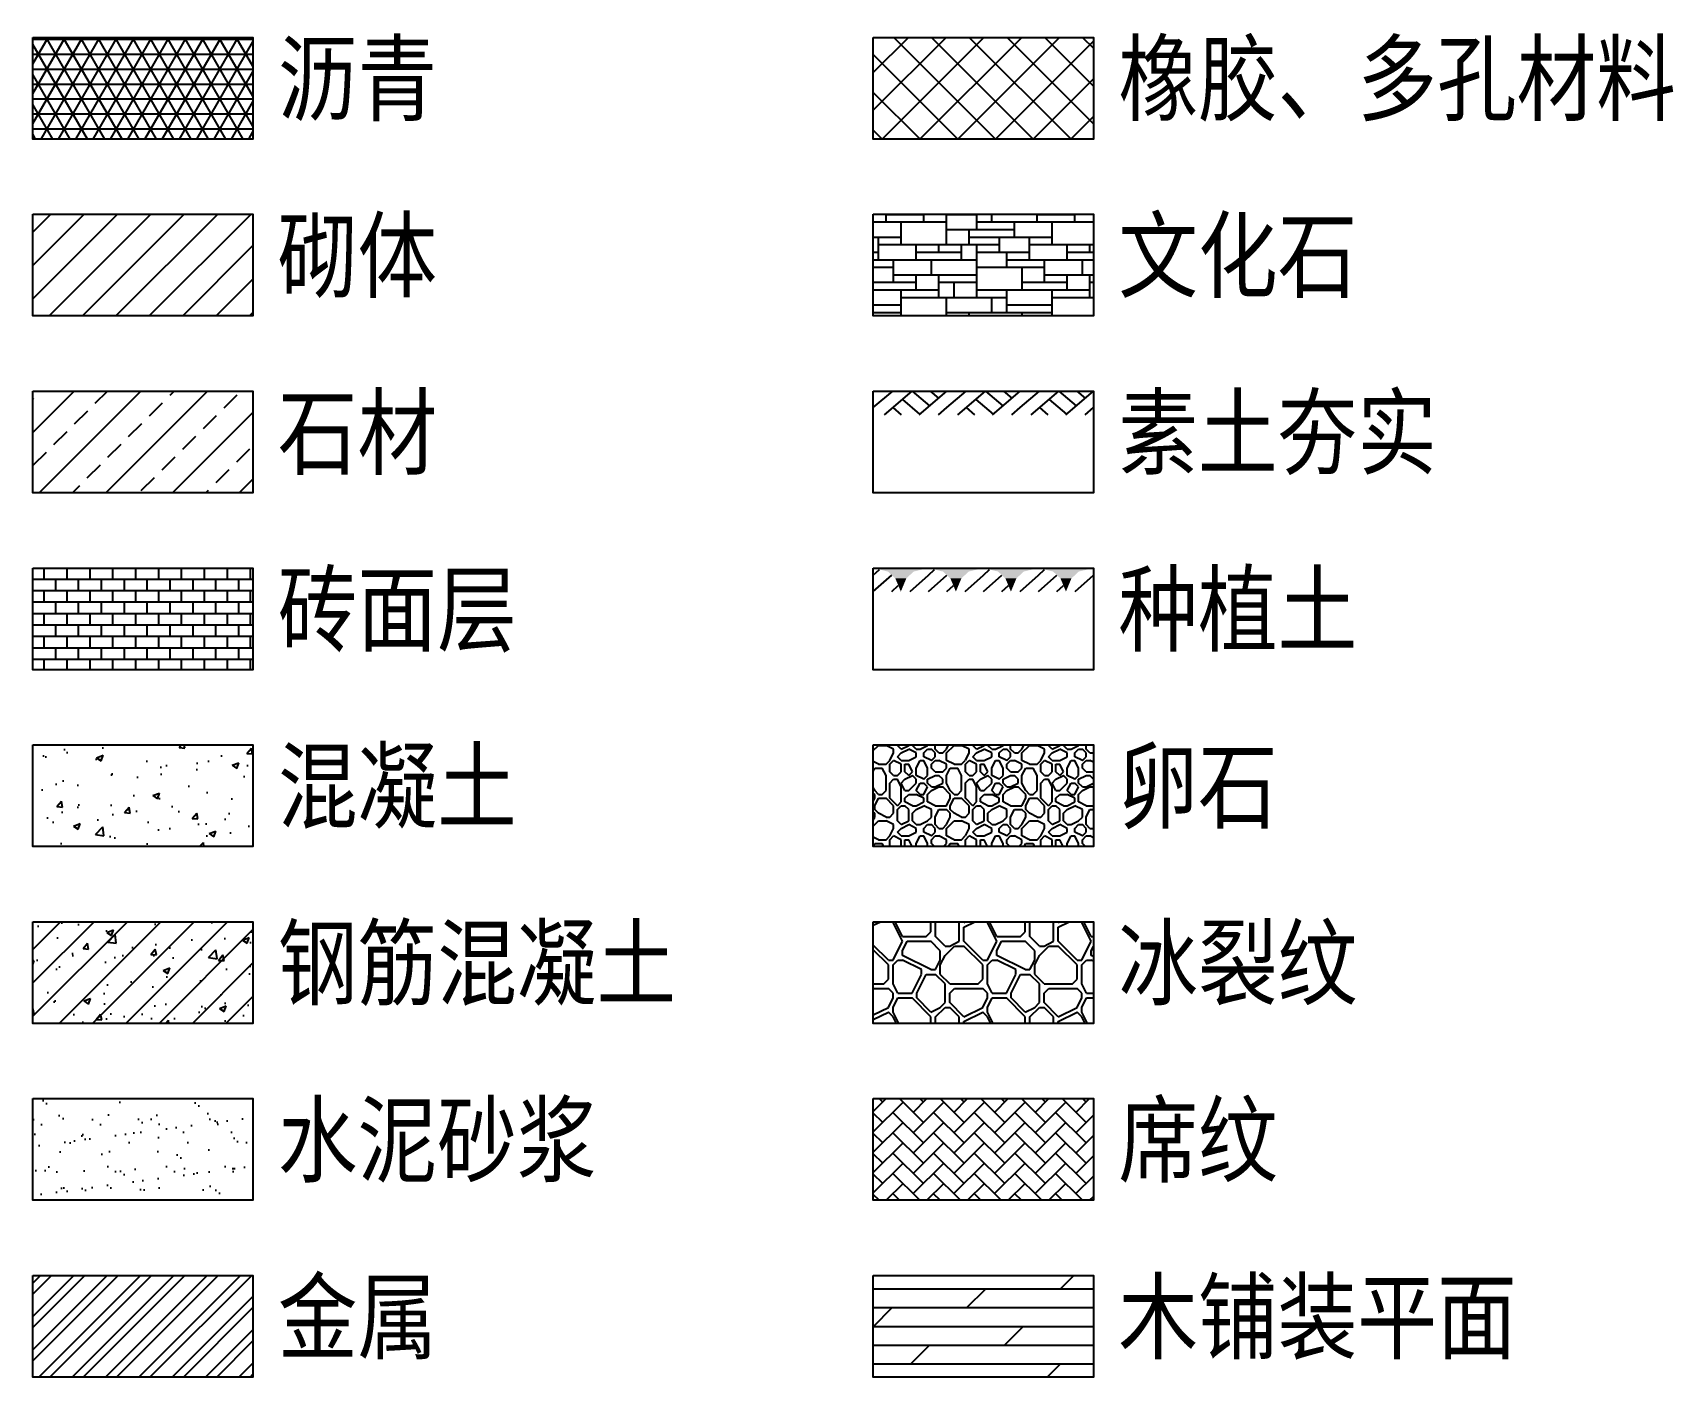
# Model space of a CAD drawing. Header units: millimetres. Extents: x -2430464 to 225692, y -180 to 1805330.
# Drawn here: x -1390669 to -1385557, y 1520305 to 1524496 of the extents above; entities that cross this region are included whole.
import ezdxf

# ---------------------------------------------------------------- set-up
doc = ezdxf.new("R2010")
doc.units = ezdxf.units.MM
doc.header["$LTSCALE"] = 1000
doc.layers.get('0').update_dxf_attribs({"linetype": 'CONTINUOUS'})
doc.layers.add('L-Hatch', color=8, linetype='CONTINUOUS')
doc.layers.add('PUB_TEXT', color=7, linetype='CONTINUOUS')
doc.styles.get("Standard").update_dxf_attribs({"font": 'tssdeng.shx', "width": 0.7, "bigfont": 'hztxt.shx'})

# ---------------------------------------------------------------- blocks, each defined once
blk = doc.blocks.new('$LinePat$素土夯实')
at = {"color": 0}
for p, q in [((0, -210), (210, 0)), ((120, -300), (420, 0)), ((420, 0), (608, -188)), ((495, -300), (795, 0)), ((615, 0), (705, -90)), ((315, -105), (502, -293)), ((210, -210), (300, -300)), ((705, -300), (795, -210))]:
    blk.add_line(p, q, dxfattribs=at)
blk = doc.blocks.new('$LinePat$自然土壤')
at = {"color": 0}
for p, q in [((0, -90), (71, -19)), ((0, -300), (211, -89)), ((420, -300), (630, -90)), ((210, -300), (286, -224))]:
    blk.add_line(p, q, dxfattribs=at)
for points in [[(0, 0), (630, 0), (168, -45), (462, -45)], [(168, -45), (462, -45), (252, -132), (378, -132)], [(252, -132), (378, -132), (315, -300)]]:
    blk.add_solid(points, dxfattribs=at)

msp = doc.modelspace()

# ---------------------------------------------------------------- hatches: boundary and pattern name
at = {"layer": 'L-Hatch'}
h = msp.add_hatch(dxfattribs=at)
h.set_pattern_fill('NET3', color=256, scale=14.705882, style=0)
h.set_pattern_definition([(0, (-1423620.193, 1486376.59), (0, 46.691176), []), (60, (-1423620.193, 1486376.59), (-40.435745, 23.34559), []), (120, (-1423620.193, 1486376.59), (-40.435745, -23.34559), [])])
h.paths.add_polyline_path([(-1390668.84, 1524482.04), (-1390668.84, 1524165.06), (-1389982.71, 1524165.06), (-1389982.71, 1524482.04)])
h = msp.add_hatch(dxfattribs=at)
h.set_pattern_fill('多孔材料', color=256, scale=29.411765, style=0)
h.set_pattern_definition([(45, (-1390021.59, 1524165.056), (-58.8236, 58.8236), []), (135, (-1390021.59, 1524165.056), (-58.8236, -58.8236), [])])
h.paths.add_polyline_path([(-1388049.35, 1524482.04), (-1388049.35, 1524165.06), (-1387363.22, 1524165.06), (-1387363.22, 1524482.04)])
h = msp.add_hatch(dxfattribs=at)
h.set_pattern_fill('普通砖', color=256, scale=29.411765, style=0)
h.set_pattern_definition([(45, (-1390668.845, 1523666.354), (-51.993, 51.993), [])])
h.paths.add_polyline_path([(-1390668.84, 1523930.54), (-1390668.84, 1523613.56), (-1389982.71, 1523613.56), (-1389982.71, 1523930.54)])
h = msp.add_hatch(dxfattribs=at)
h.set_pattern_fill('文化石01', color=256, scale=29.411765, style=0)
h.set_pattern_definition([(0, (-1390080.4, 1524165.06), (0, 470.59), [352.94, -117.65]), (0, (-1390080.4, 1524188.6), (0, 470.59), [-141.176, 141.176, -70.588, 117.647]), (0, (-1390080.4, 1524212.1), (0, 470.59), [-211.765, 258.824]), (0, (-1390080.4, 1524235.64), (0, 470.59), [211.765, -258.824]), (0, (-1390080.4, 1524259.17), (0, 470.59), [-94.12, 376.47]), (0, (-1390080.4, 1524282.7), (0, 470.59), [164.706, -117.647, 141.176, -47.06]), (0, (-1389915.7, 1524306.23), (0, 470.59), [376.47, -94.12]), (0, (-1390103.94, 1524329.76), (0, 470.59), [258.824, -211.765]), (0, (-1390174.53, 1524353.3), (0, 470.59), [211.765, -258.824]), (0, (-1390080.4, 1524376.8), (0, 470.59), [376.47, -94.12]), (0, (-1390080.4, 1524400.35), (0, 470.59), [-188.235, 117.647, -70.588, 94.118]), (0, (-1389845.1, 1524423.9), (0, 470.59), [282.35, -188.235]), (0, (-1390033.35, 1524447.4), (0, 470.59), [188.235, -94.118, 70.588, -117.647]), (0, (-1389939.24, 1524470.94), (0, 470.59), [188.235, -70.588, 117.647, -94.118]), (0, (-1389751, 1524494.47), (0, 470.59), [282.35, -188.235]), (0, (-1389939.24, 1524518), (0, 470.59), [188.235, -282.35]), (0, (-1389845.1, 1524541.53), (0, 470.59), [211.765, -258.82]), (0, (-1389845.1, 1524565.06), (0, 470.59), [-141.18, 329.41]), (0, (-1389986.3, 1524588.6), (0, 470.59), [141.176, -329.41]), (0, (-1389845.1, 1524612.1), (0, 470.59), [329.41, -141.176]), (90, (-1390080.4, 1524353.3), (-470.59, 3e-14), [70.588, -188.235, 164.706, -47.06]), (90, (-1390033.35, 1524376.8), (-470.59, 3e-14), [117.647, -70.588, 47.06, -235.294]), (90, (-1390009.83, 1524282.7), (-470.59, 3e-14), [47.06, -423.53]), (90, (-1389986.3, 1524235.64), (-470.59, 3e-14), [47.06, -282.353, 70.588, -70.588]), (90, (-1389962.77, 1524329.76), (-470.59, 3e-14), [47.06, -423.53]), (90, (-1389939.24, 1524165.06), (-470.59, 3e-14), [70.59, -211.765, 117.647, -70.59]), (90, (-1389915.7, 1524259.17), (-470.59, 3e-14), [70.59, -400]), (90, (-1389892.2, 1524376.8), (-470.59, 3e-14), [70.59, -23.53, 47.06, -329.41]), (90, (-1389868.65, 1524188.6), (-470.59, 3e-14), [70.59, -400]), (90, (-1389845.1, 1524306.23), (-470.59, 3e-14), [70.588, -23.53, 70.588, -47.06, 117.647, -141.176]), (90, (-1389798.06, 1524306.23), (-470.59, 3e-14), [-329.41, 47.06, -47.06, 47.06]), (90, (-1389774.53, 1524376.8), (-470.59, 3e-14), [47.06, -423.53]), (90, (-1389751, 1524212.1), (-470.59, 3e-14), [47.06, -164.706, 117.647, -141.176]), (90, (-1389727.47, 1524282.7), (-470.59, 3e-14), [23.53, -305.882, 70.59, -70.59]), (90, (-1389703.94, 1524306.23), (-470.59, 3e-14), [117.647, -117.647, 70.59, -164.706]), (90, (-1389680.4, 1524423.9), (-470.59, 3e-14), [70.59, -117.647, 47.06, -235.294]), (90, (-1389656.9, 1524259.17), (-470.59, 3e-14), [47.06, -423.53]), (90, (-1389633.35, 1524306.23), (-470.59, 3e-14), [47.06, -141.176, 70.59, -211.765])])
h.paths.add_polyline_path([(-1388049.35, 1523930.54), (-1388049.35, 1523613.56), (-1387363.22, 1523613.56), (-1387363.22, 1523930.54)])
h = msp.add_hatch(dxfattribs=at)
h.set_pattern_fill('天然石材', color=256, scale=29.411765, style=0)
h.set_pattern_definition([(45, (-1390668.84, 1523666.35), (-103.986, 103.986), []), (45, (-1390617.7, 1523613.56), (-103.986, 103.986), [58.05, -33.171])])
h.paths.add_polyline_path([(-1390668.84, 1523379.04), (-1390668.84, 1523062.06), (-1389982.71, 1523062.06), (-1389982.71, 1523379.04)])
h = msp.add_hatch(dxfattribs=at)
h.set_pattern_fill('AR-B816', color=256, scale=29.411765, style=0)
h.set_pattern_definition([(0, (-1390668.845, 1523613.557), (0, 35.6795), []), (90, (-1390668.845, 1523613.557), (-35.6795, 35.6795), [35.6795, -35.6795])])
h.paths.add_polyline_path([(-1390668.84, 1522827.54), (-1390668.84, 1522510.56), (-1389982.71, 1522510.56), (-1389982.71, 1522827.54)])
h = msp.add_hatch(dxfattribs=at)
h.set_pattern_fill('混凝土', color=256, scale=29.411765, style=0)
h.set_pattern_definition([(50, (-1390668.84, 1523613.56), (210.959, -18.457), [22.059, -242.647]), (355, (-1390668.84, 1523613.56), (-40.81, 221.233), [17.647, -194.118]), (100.451, (-1390651.27, 1523612.02), (170.15, 202.776), [18.747, -206.218]), (46.184, (-1390668.84, 1523672.38), (313.894, -48.682), [33.09, -363.97]), (96.636, (-1390642.7, 1523668.32), (274.9, 286.505), [28.12, -309.327]), (351.184, (-1390668.84, 1523672.38), (274.9, 286.505), [26.47, -291.176]), (21, (-1390639.43, 1523657.67), (175.561, -118.417), [22.059, -242.647]), (326, (-1390639.43, 1523657.67), (71.563, 213.28), [17.647, -194.118]), (71.451, (-1390624.8, 1523647.8), (247.124, 94.862), [18.747, -206.218]), (37.5, (-1390668.845, 1523613.56), (3.5764, 97.91), [0, -191.765, 0, -197.059, 0, -194.853]), (7.5, (-1390668.84, 1523613.56), (77.3734, 116.0034), [0, -112.353, 0, -187.353, 0, -74.265]), (327.5, (-1390734.43, 1523613.56), (157.0066, -6.6338), [0, -73.5294, 0, -229.412, 0, -304.412]), (317.5, (-1390763.84, 1523613.56), (171.525, 29.443), [0, -95.588, 0, -152.353, 0, -216.1765])])
h.paths.add_polyline_path([(-1390668.84, 1522276.05), (-1390668.84, 1521959.06), (-1389982.71, 1521959.06), (-1389982.71, 1522276.05)])
h = msp.add_hatch(dxfattribs=at)
h.set_pattern_fill('砾石铺砌', color=256, scale=29.411765, style=0)
h.set_pattern_definition([(0, (-1390080.41, 1524109.67), (235.294, 235.294), [23.5294, -35.294, 11.7647, -35.294, 11.7647, -117.647]), (0, (-1389962.77, 1524133.2), (235.294, 235.294), [11.765, -223.53]), (0, (-1390033.35, 1524144.96), (235.294, 235.294), [11.765, -23.5294, 11.765, -188.235]), (0, (-1389915.7, 1524156.73), (235.294, 235.294), [23.53, -211.765]), (0, (-1389892.18, 1524168.5), (235.294, 235.294), [11.765, -223.53]), (0, (-1389962.77, 1524192.02), (235.294, 235.294), [23.53, -211.765]), (0, (-1390080.41, 1524203.78), (235.294, 235.294), [11.7647, -23.5294, 11.7647, -58.8235, 35.294, -94.1176]), (0, (-1389915.7, 1524227.31), (235.294, 235.294), [23.53, -211.765]), (0, (-1390056.88, 1524239.08), (235.294, 235.294), [23.5294, -11.7647, 11.7647, -94.1176, 11.7647, -82.353]), (0, (-1390068.65, 1524250.84), (235.294, 235.294), [11.765, -223.53]), (0, (-1389986.3, 1524262.6), (235.294, 235.294), [11.765, -11.765, 11.765, -200]), (0, (-1390021.6, 1524274.37), (235.294, 235.294), [11.765, -223.53]), (0, (-1389868.65, 1524286.14), (235.294, 235.294), [11.765, -223.53]), (0, (-1389974.53, 1524297.9), (235.294, 235.294), [11.765, -94.118, 11.765, -117.647]), (0, (-1389974.53, 1524309.67), (235.294, 235.294), [23.53, -211.765]), (0, (-1389927.47, 1524321.43), (235.294, 235.294), [23.53, -211.765]), (0, (-1390068.65, 1524333.2), (235.294, 235.294), [11.765, -141.1765, 23.5294, -58.8235]), (90, (-1390080.41, 1524215.55), (-235.294, 235.294), [47.059, -47.059, 23.5294, -117.647]), (90, (-1390068.65, 1524215.55), (-235.294, 235.294), [11.765, -82.353, 23.5294, -117.647]), (90, (-1390056.88, 1524156.73), (-235.294, 235.294), [35.294, -200]), (90, (-1390045.12, 1524156.73), (-235.294, 235.294), [23.53, -211.765]), (90, (-1390033.35, 1524121.43), (-235.294, 235.294), [11.7647, -141.1765, 11.7647, -11.7647, 23.5294, -35.294]), (90, (-1390009.83, 1524121.43), (-235.294, 235.294), [11.765, -82.353, 11.765, -129.412]), (90, (-1389998.06, 1524215.55), (-235.294, 235.294), [23.5294, -35.294, 11.7647, -11.7647, 23.5294, -129.412]), (90, (-1389986.3, 1524168.5), (-235.294, 235.294), [23.5294, -129.412, 11.765, -70.588]), (90, (-1389974.53, 1524121.43), (-235.294, 235.294), [11.765, -11.765, 23.5294, -188.235]), (90, (-1389951, 1524274.37), (-235.294, 235.294), [11.765, -223.53]), (90, (-1389939.24, 1524274.37), (-235.294, 235.294), [23.5294, -23.5294, 11.7647, -11.7647, 23.5294, -141.1765]), (90, (-1389927.47, 1524168.5), (-235.294, 235.294), [11.7647, -11.7647, 11.7647, -23.5294, 11.7647, -164.706]), (90, (-1389892.18, 1524250.84), (-235.294, 235.294), [47.059, -188.235]), (90, (-1389880.41, 1524227.31), (-235.294, 235.294), [47.059, -35.294, 23.5294, -129.412]), (90, (-1389868.65, 1524133.2), (-235.294, 235.294), [11.765, -35.294, 23.5294, -164.706]), (90, (-1389856.88, 1524156.73), (-235.294, 235.294), [35.294, -200]), (45, (-1389986.3, 1524109.67), (1e-14, 235.294), [16.638, -316.118]), (45, (-1389856.88, 1524121.43), (1e-14, 235.294), [16.638, -282.843, 16.638, -16.638]), (45, (-1390009.83, 1524133.2), (1e-14, 235.294), [16.638, -133.101, 16.638, -166.38]), (45, (-1389951, 1524133.2), (1e-14, 235.294), [16.638, -266.2055, 16.638, -33.275]), (45, (-1389939.24, 1524133.2), (1e-14, 235.294), [33.275, -133.101, 33.275, -133.104]), (45, (-1389998.06, 1524156.73), (0.001, 235.293), [16.6353, -149.741, 16.6353, -16.6353, 16.6353, -116.474]), (45, (-1389880.41, 1524168.49), (1e-14, 235.294), [16.638, -16.638, 16.638, -282.843]), (45, (-1390045.12, 1524180.25), (0.001, 235.293), [16.638, -199.652, 16.638, -99.829]), (45, (-1389856.88, 1524203.78), (0.001, 235.293), [16.6353, -16.6353, 16.6353, -66.5506, 16.6353, -199.6644]), (45, (-1389998.06, 1524239.08), (1e-14, 235.294), [16.638, -316.118]), (45, (-1390056.88, 1524250.84), (1e-14, 235.294), [33.276, -299.48]), (45, (-1390080.41, 1524274.37), (1e-14, 235.294), [16.638, -16.638, 16.638, -282.843]), (45, (-1389951, 1524309.67), (1e-14, 235.294), [16.638, -316.118]), (45, (-1389880.41, 1524333.2), (1e-14, 235.294), [16.638, -316.118]), (135, (-1389974.53, 1524133.2), (-8e-07, 235.294), [16.638, -316.118]), (135, (-1389962.77, 1524133.2), (-8e-07, 235.294), [16.638, -316.118]), (135, (-1390033.35, 1524144.96), (-8e-07, 235.294), [16.638, -66.5506, 33.275, -216.2926]), (135, (-1390080.41, 1524144.96), (-8e-07, 235.294), [16.638, -316.118]), (135, (-1389927.47, 1524180.25), (-8e-07, 235.294), [16.638, -133.1024, 16.638, -166.3784]), (135, (-1389915.7, 1524180.25), (-0.001, 235.293), [16.6353, -99.8353, 16.6353, -99.812, 16.6353, -83.203]), (135, (-1390056.88, 1524192.02), (-0.001, 235.293), [16.638, -316.118]), (135, (-1389868.65, 1524203.78), (-0.001, 235.293), [33.2706, -83.188, 16.6353, -16.6353, 16.6353, -166.3914]), (135, (-1390021.59, 1524239.08), (-8e-07, 235.294), [16.638, -316.118]), (135, (-1389927.47, 1524239.08), (-8e-07, 235.294), [33.276, -299.48]), (135, (-1389915.7, 1524239.08), (-8e-07, 235.294), [16.638, -316.118]), (135, (-1389986.3, 1524262.6), (-8e-07, 235.294), [16.638, -316.118]), (135, (-1390056.88, 1524297.9), (-8e-07, 235.294), [16.638, -316.118]), (135, (-1389868.65, 1524297.9), (-8e-07, 235.294), [16.638, -316.118]), (26.565, (-1390056.88, 1524109.67), (235.294, 2e-06), [26.306, -499.828]), (26.565, (-1390080.41, 1524133.2), (235.294, 2e-06), [26.306, -499.828]), (26.565, (-1390080.41, 1524144.96), (235.294, 2e-06), [26.306, -499.828]), (26.565, (-1390021.59, 1524144.96), (235.294, 2e-06), [26.306, -499.828]), (26.565, (-1390033.35, 1524192.02), (235.294, 2e-06), [26.306, -499.828]), (26.565, (-1390033.35, 1524203.78), (235.294, 2e-06), [26.306, -499.828]), (26.565, (-1389986.3, 1524250.84), (235.294, 2e-06), [26.306, -499.828]), (26.565, (-1389974.53, 1524262.61), (235.294, 2e-06), [26.306, -499.828]), (26.565, (-1390068.65, 1524286.14), (235.294, 2e-06), [26.306, -499.828]), (26.565, (-1389998.06, 1524286.14), (235.294, 2e-06), [26.306, -499.828]), (63.435, (-1389880.41, 1524109.67), (1e-08, 235.294), [26.306, -499.828]), (63.435, (-1389939.24, 1524144.96), (1e-08, 235.294), [26.306, -499.828]), (63.435, (-1389974.53, 1524168.49), (1e-08, 235.294), [26.306, -499.828]), (63.435, (-1389939.24, 1524203.78), (1e-08, 235.294), [26.306, -499.828]), (63.435, (-1389927.47, 1524203.78), (1e-08, 235.294), [26.306, -499.828]), (63.435, (-1390009.83, 1524239.08), (1e-08, 235.294), [26.306, -499.828]), (63.435, (-1390033.35, 1524250.84), (1e-08, 235.294), [26.306, -499.828]), (63.435, (-1389939.24, 1524297.9), (1e-08, 235.294), [26.306, -499.828]), (63.435, (-1390033.35, 1524321.43), (1e-08, 235.294), [26.306, -499.828]), (116.565, (-1390068.65, 1524250.84), (-2e-06, 235.294), [26.306, -499.828]), (116.565, (-1389927.47, 1524250.84), (-2e-06, 235.294), [26.306, -499.828]), (116.565, (-1390080.41, 1524262.61), (-2e-06, 235.294), [26.306, -499.828]), (116.565, (-1389892.18, 1524297.9), (-2e-06, 235.294), [26.306, -499.828]), (116.565, (-1390045.12, 1524309.67), (-2e-06, 235.294), [26.306, -499.828]), (116.565, (-1389998.06, 1524321.43), (-2e-06, 235.294), [26.306, -499.828]), (153.435, (-1389986.3, 1524109.67), (-235.294, 9e-08), [26.306, -499.828]), (153.435, (-1390033.35, 1524133.2), (-235.294, 9e-08), [26.306, -499.828]), (153.435, (-1389868.65, 1524144.96), (-235.294, 9e-08), [26.306, -499.828]), (153.435, (-1389892.18, 1524168.49), (-235.294, 9e-08), [26.306, -499.828]), (153.435, (-1389986.3, 1524192.02), (-235.294, 9e-08), [26.306, -499.828]), (153.435, (-1390045.12, 1524203.78), (-235.294, 9e-08), [26.306, -499.828]), (153.435, (-1389974.53, 1524203.78), (-235.294, 9e-08), [26.306, -499.828]), (153.435, (-1390009.83, 1524227.31), (-235.294, 9e-08), [26.306, -499.828]), (153.435, (-1390009.83, 1524286.14), (-235.294, 9e-08), [26.306, -499.828]), (153.435, (-1390080.41, 1524333.2), (-235.294, 9e-08), [26.306, -499.828]), (153.435, (-1389939.24, 1524333.2), (-235.294, 9e-08), [26.306, -499.828]), (153.435, (-1389915.71, 1524333.2), (-235.294, 9e-08), [26.306, -499.828])])
h.paths.add_polyline_path([(-1388049.35, 1522276.05), (-1388049.35, 1521959.06), (-1387363.22, 1521959.06), (-1387363.22, 1522276.05)])
h = msp.add_hatch(dxfattribs=at)
h.set_pattern_fill('钢筋混凝土', color=256, scale=29.411765, style=0)
h.set_pattern_definition([(45, (-1390668.845, 1523613.56), (-51.9931, 51.9931), []), (50, (-1390668.84, 1523613.56), (210.959, -18.457), [22.059, -242.647]), (355, (-1390668.84, 1523613.56), (-40.81, 221.233), [17.647, -194.118]), (100.451, (-1390651.27, 1523612.02), (170.15, 202.776), [18.747, -206.218]), (46.184, (-1390668.84, 1523672.38), (313.894, -48.682), [33.09, -363.97]), (96.636, (-1390642.7, 1523668.32), (274.9, 286.505), [28.12, -309.327]), (351.184, (-1390668.84, 1523672.38), (274.9, 286.505), [26.47, -291.176]), (21, (-1390639.43, 1523657.67), (175.561, -118.417), [22.059, -242.647]), (326, (-1390639.43, 1523657.67), (71.563, 213.28), [17.647, -194.118]), (71.451, (-1390624.8, 1523647.8), (247.124, 94.862), [18.747, -206.218]), (37.5, (-1390668.845, 1523613.56), (3.5764, 97.91), [0, -191.7647, 0, -197.059, 0, -194.853]), (7.5, (-1390668.84, 1523613.56), (77.3734, 116.0034), [0, -112.353, 0, -187.353, 0, -74.2647]), (327.5, (-1390734.43, 1523613.56), (157.0066, -6.6338), [0, -73.5294, 0, -229.412, 0, -304.412]), (317.5, (-1390763.84, 1523613.56), (171.525, 29.443), [0, -95.588, 0, -152.353, 0, -216.1765])])
h.paths.add_polyline_path([(-1390668.84, 1521724.55), (-1390668.84, 1521407.56), (-1389982.71, 1521407.56), (-1389982.71, 1521724.55)])
h = msp.add_hatch(dxfattribs=at)
h.set_pattern_fill('MOSAIC', color=256, scale=294.117647, style=0, pattern_type=2)
h.set_pattern_definition([(0, (-1423414.3, 1486942.8), (294.1176, 294.1176), [14.7059, -14.7059, 29.4118, -235.2941]), (0, (-1423531.96, 1486957.5), (294.1176, 294.1176), [73.5294, -220.5882]), (0, (-1423546.66, 1486972.2), (294.1176, 294.1176), [73.5294, -220.5882]), (0, (-1423414.3, 1487045.73), (294.1176, 294.1176), [14.7059, -279.4118]), (0, (-1423561.37, 1487075.15), (294.1176, 294.1176), [44.1176, -250]), (0, (-1423561.37, 1487089.85), (294.1176, 294.1176), [44.1176, -250]), (0, (-1423384.9, 1487104.56), (294.1176, 294.1176), [88.2353, -205.8824]), (0, (-1423399.6, 1487119.26), (294.1176, 294.1176), [88.2353, -205.8824]), (0, (-1423473.13, 1487148.68), (294.1176, 294.1176), [29.4118, -264.7059]), (0, (-1423458.43, 1487163.38), (294.1176, 294.1176), [14.7059, -279.4118]), (0, (-1423590.78, 1487192.8), (294.1176, 294.1176), [14.7059, -14.7059, 14.7059, -250]), (90, (-1423590.78, 1487133.97), (-294.1176, 294.1176), [44.1176, -250]), (90, (-1423576.08, 1487031.03), (-294.1176, 294.1176), [14.7059, -29.41176, 14.7059, -29.41176, 58.82353, -147.0588]), (90, (-1423546.66, 1487207.5), (-294.1176, 294.1176), [14.7059, -279.4118]), (90, (-1423502.55, 1487075.15), (-294.1176, 294.1176), [14.7059, -279.4118]), (90, (-1423487.84, 1487148.68), (-294.1176, 294.1176), [14.7059, -279.4118]), (90, (-1423458.43, 1486986.9), (-294.1176, 294.1176), [29.4118, -264.7059]), (90, (-1423443.72, 1486972.2), (-294.1176, 294.1176), [44.1176, -250]), (90, (-1423429.02, 1487148.68), (-294.1176, 294.1176), [29.4118, -14.7059, 29.4118, -220.5882]), (90, (-1423414.3, 1487060.44), (-294.1176, 294.1176), [58.8235, -235.2941]), (90, (-1423399.6, 1487060.44), (-294.1176, 294.1176), [29.4118, -264.7059]), (90, (-1423370.2, 1486957.5), (-294.1176, 294.1176), [58.8235, -235.2941]), (90, (-1423355.5, 1486957.5), (-294.1176, 294.1176), [44.1176, -250]), (45, (-1423473.13, 1486972.2), (3e-14, 294.11765), [20.7973, -395.1479]), (45, (-1423429.02, 1487045.73), (3e-14, 294.11765), [20.7973, -395.1479]), (45, (-1423399.6, 1487089.85), (3e-14, 294.11765), [20.7973, -395.1479]), (45, (-1423605.49, 1487119.26), (3e-14, 294.11765), [20.7973, -395.1479]), (45, (-1423576.08, 1487178.09), (3e-14, 294.11765), [20.7973, -395.1479]), (45, (-1423443.72, 1487016.32), (3e-14, 294.11765), [41.5944, -374.3508]), (45, (-1423414.31, 1487207.5), (3e-14, 294.11765), [41.5944, -374.3508]), (135, (-1423429.02, 1486928.09), (-294.11765, 3e-14), [41.5944, -374.3508]), (135, (-1423414.31, 1486942.8), (-294.11765, 3e-14), [41.5944, -374.3508]), (135, (-1423370.2, 1487016.32), (-294.11765, 3e-14), [41.5944, -374.3508]), (135, (-1423414.31, 1487119.26), (-294.11765, 3e-14), [41.5944, -374.3508]), (135, (-1423399.6, 1487119.26), (-294.11765, 3e-14), [41.5944, -374.3508]), (135, (-1423458.43, 1487031.03), (-294.11765, 3e-14), [62.3918, -353.5534]), (135, (-1423355.49, 1487016.32), (-294.11765, 3e-14), [62.3918, -353.5534]), (135, (-1423458.43, 1487016.32), (-294.11765, 3e-14), [83.189, -332.7561]), (135, (-1423590.78, 1487192.8), (-294.11765, 3e-14), [83.189, -332.7561]), (135, (-1423590.78, 1487178.09), (-294.11765, 3e-14), [83.189, -332.7561]), (135, (-1423576.08, 1487016.32), (-294.11765, 3e-14), [20.7973, -395.1479]), (135, (-1423576.08, 1487089.85), (-294.11765, 3e-14), [20.7973, -395.1479]), (26.56505, (-1423399.6, 1486942.79), (294.11765, 1e-07), [32.8834, -624.7837]), (26.56505, (-1423458.43, 1487031.03), (294.11765, 1e-07), [32.8834, -624.7837]), (26.56505, (-1423355.49, 1487001.62), (294.11765, 1e-07), [65.7667, -591.9003]), (26.56505, (-1423355.49, 1487016.32), (294.11765, 1e-07), [65.7667, -591.9003]), (63.43495, (-1423443.72, 1487163.38), (1e-08, 294.11765), [32.88235, -328.8235, 65.7647, -230.1965]), (63.43495, (-1423590.78, 1487045.73), (1e-08, 294.11765), [32.8833, -624.7837]), (63.43495, (-1423546.66, 1486928.09), (1e-08, 294.11765), [32.8833, -624.7837]), (63.43495, (-1423576.08, 1487045.73), (1e-08, 294.11765), [32.8833, -624.7837]), (63.43495, (-1423429.02, 1487178.09), (1e-08, 294.11765), [32.8833, -624.7837]), (63.43495, (-1423443.72, 1487163.38), (1e-08, 294.11765), [32.8833, -624.7837]), (63.43495, (-1423502.55, 1487089.85), (1e-08, 294.11765), [65.7667, -591.9003]), (63.43495, (-1423517.25, 1487089.85), (1e-08, 294.11765), [65.7667, -591.9003]), (116.56505, (-1423561.37, 1487089.85), (-1e-07, 294.11765), [32.8833, -624.7837]), (116.56505, (-1423546.66, 1486957.5), (-1e-07, 294.11765), [65.7667, -591.9003]), (116.56505, (-1423546.66, 1486972.2), (-1e-07, 294.11765), [65.7667, -591.9003]), (153.43495, (-1423487.84, 1487163.38), (-294.11765, 1e-08), [65.7667, -591.9003]), (153.43495, (-1423458.43, 1487163.38), (-294.11765, 1e-08), [98.65, -559.017])])
h.paths.add_polyline_path([(-1388049.35, 1521724.55), (-1388049.35, 1521407.56), (-1387363.22, 1521407.56), (-1387363.22, 1521724.55)])
h = msp.add_hatch(dxfattribs=at)
h.set_pattern_fill('砂灰土', color=256, scale=29.411765, style=0)
h.set_pattern_definition([(37.5, (-1390668.845, 1523613.56), (-3.7055, 113.3426), [0, -89.4118, 0, -100, 0, -95.5882]), (7.5, (-1390668.84, 1523613.56), (104.1045, 166.0086), [0, -48.2353, 0, -80.5882, 0, -30.8824]), (327.5, (-1390741.2, 1523613.56), (183.1848, 0.333), [0, -29.4118, 0, -105.8824, 0, -138.2353]), (317.5, (-1390741.2, 1523613.56), (176.831, 51.628), [0, -14.706, 0, -69.4118, 0, -79.4118])])
h.paths.add_polyline_path([(-1390668.84, 1521173.05), (-1390668.84, 1520856.06), (-1389982.71, 1520856.06), (-1389982.71, 1521173.05)])
h = msp.add_hatch(dxfattribs=at)
h.set_pattern_fill('AR-HBONE', color=256, scale=73.529412, style=0)
h.set_pattern_definition([(45, (-1390080.413, 1524109.667), (4e-15, 63.39004), [134.4706, -44.8235]), (135, (-1390048.72, 1524141.36), (4e-15, 63.39004), [134.4706, -44.8235])])
h.paths.add_polyline_path([(-1388049.35, 1521173.05), (-1388049.35, 1520856.06), (-1387363.22, 1520856.06), (-1387363.22, 1521173.05)])
h = msp.add_hatch(dxfattribs=at)
h.set_pattern_fill('金属', color=256, scale=29.411765, style=0)
h.set_pattern_definition([(45, (-1390668.845, 1523613.56), (-51.9931, 51.9931), []), (45, (-1390634.18, 1523613.56), (-51.9931, 51.9931), [])])
h.paths.add_polyline_path([(-1390668.84, 1520621.55), (-1390668.84, 1520304.56), (-1389982.71, 1520304.56), (-1389982.71, 1520621.55)])
h = msp.add_hatch(dxfattribs=at)
h.set_pattern_fill('DOLMIT', color=256, scale=73.529412, style=0)
h.set_pattern_definition([(0, (-1388049.355, 1520463.055), (0, 58.3634), []), (45, (-1388049.35, 1520463.05), (-116.727, 116.727), [82.54, -165.076])])
h.paths.add_polyline_path([(-1388049.35, 1520621.55), (-1388049.35, 1520304.56), (-1387363.22, 1520304.56), (-1387363.22, 1520621.55)])

# ---------------------------------------------------------------- linework, layer by layer
for points in [[(-1390668.84, 1524482.04), (-1389982.71, 1524482.04), (-1389982.71, 1524165.06), (-1390668.84, 1524165.06)], [(-1388049.35, 1524482.04), (-1387363.22, 1524482.04), (-1387363.22, 1524165.06), (-1388049.35, 1524165.06)], [(-1390668.84, 1523930.54), (-1389982.71, 1523930.54), (-1389982.71, 1523613.56), (-1390668.84, 1523613.56)], [(-1388049.35, 1523930.54), (-1387363.22, 1523930.54), (-1387363.22, 1523613.56), (-1388049.35, 1523613.56)], [(-1390668.84, 1523379.04), (-1389982.71, 1523379.04), (-1389982.71, 1523062.06), (-1390668.84, 1523062.06)], [(-1388049.35, 1523379.04), (-1387363.22, 1523379.04), (-1387363.22, 1523062.06), (-1388049.35, 1523062.06)], [(-1390668.84, 1522827.54), (-1389982.71, 1522827.54), (-1389982.71, 1522510.56), (-1390668.84, 1522510.56)], [(-1388049.35, 1522827.54), (-1387363.22, 1522827.54), (-1387363.22, 1522510.56), (-1388049.35, 1522510.56)], [(-1390668.84, 1522276.05), (-1389982.71, 1522276.05), (-1389982.71, 1521959.06), (-1390668.84, 1521959.06)], [(-1388049.35, 1522276.05), (-1387363.22, 1522276.05), (-1387363.22, 1521959.06), (-1388049.35, 1521959.06)], [(-1390668.84, 1521724.55), (-1389982.71, 1521724.55), (-1389982.71, 1521407.56), (-1390668.84, 1521407.56)], [(-1388049.35, 1521724.55), (-1387363.22, 1521724.55), (-1387363.22, 1521407.56), (-1388049.35, 1521407.56)], [(-1390668.84, 1521173.05), (-1389982.71, 1521173.05), (-1389982.71, 1520856.06), (-1390668.84, 1520856.06)], [(-1388049.35, 1521173.05), (-1387363.22, 1521173.05), (-1387363.22, 1520856.06), (-1388049.35, 1520856.06)], [(-1390668.84, 1520621.55), (-1389982.71, 1520621.55), (-1389982.71, 1520304.56), (-1390668.84, 1520304.56)], [(-1388049.35, 1520621.55), (-1387363.22, 1520621.55), (-1387363.22, 1520304.56), (-1388049.35, 1520304.56)]]:
    msp.add_lwpolyline(points, close=True)

# ---------------------------------------------------------------- block references
at = {"layer": 'L-Hatch', "yscale": 0.2450980392156863, "zscale": 0.2450980392156863}
for name, p, xscale in [('$LinePat$素土夯实', (-1388049.35, 1523379.04), 0.2876859919527219), ('$LinePat$素土夯实', (-1387820.64, 1523379.04), 0.2876859919527219), ('$LinePat$素土夯实', (-1387591.93, 1523379.04), 0.2876859919527219), ('$LinePat$自然土壤', (-1388049.35, 1522827.54), 0.2722742423842976), ('$LinePat$自然土壤', (-1387877.82, 1522827.54), 0.2722742423842976), ('$LinePat$自然土壤', (-1387706.29, 1522827.54), 0.2722742423842976), ('$LinePat$自然土壤', (-1387534.76, 1522827.54), 0.2722742423842976)]:
    msp.add_blockref(name, p, dxfattribs=dict(at, xscale=xscale))

# ---------------------------------------------------------------- texts
at = {"layer": 'PUB_TEXT'}
for s, p in [('沥青', (-1389905.17, 1524220.73)), ('橡胶、多孔材料', (-1387285.68, 1524220.73)), ('砌体', (-1389905.17, 1523669.23)), ('文化石', (-1387285.68, 1523669.23)), ('石材', (-1389905.17, 1523117.73)), ('素土夯实', (-1387285.68, 1523117.73)), ('砖面层', (-1389905.17, 1522566.23)), ('种植土', (-1387285.68, 1522566.23)), ('混凝土', (-1389905.17, 1522014.73)), ('卵石', (-1387285.68, 1522014.73)), ('钢筋混凝土', (-1389905.17, 1521463.23)), ('冰裂纹', (-1387285.68, 1521463.23)), ('水泥砂浆', (-1389905.17, 1520911.74)), ('席纹', (-1387285.68, 1520911.74)), ('金属', (-1389905.17, 1520360.24)), ('木铺装平面', (-1387285.68, 1520360.24))]:
    msp.add_text(s, height=248.227, dxfattribs=at).set_placement(p)

doc.saveas('drawing.dxf')
